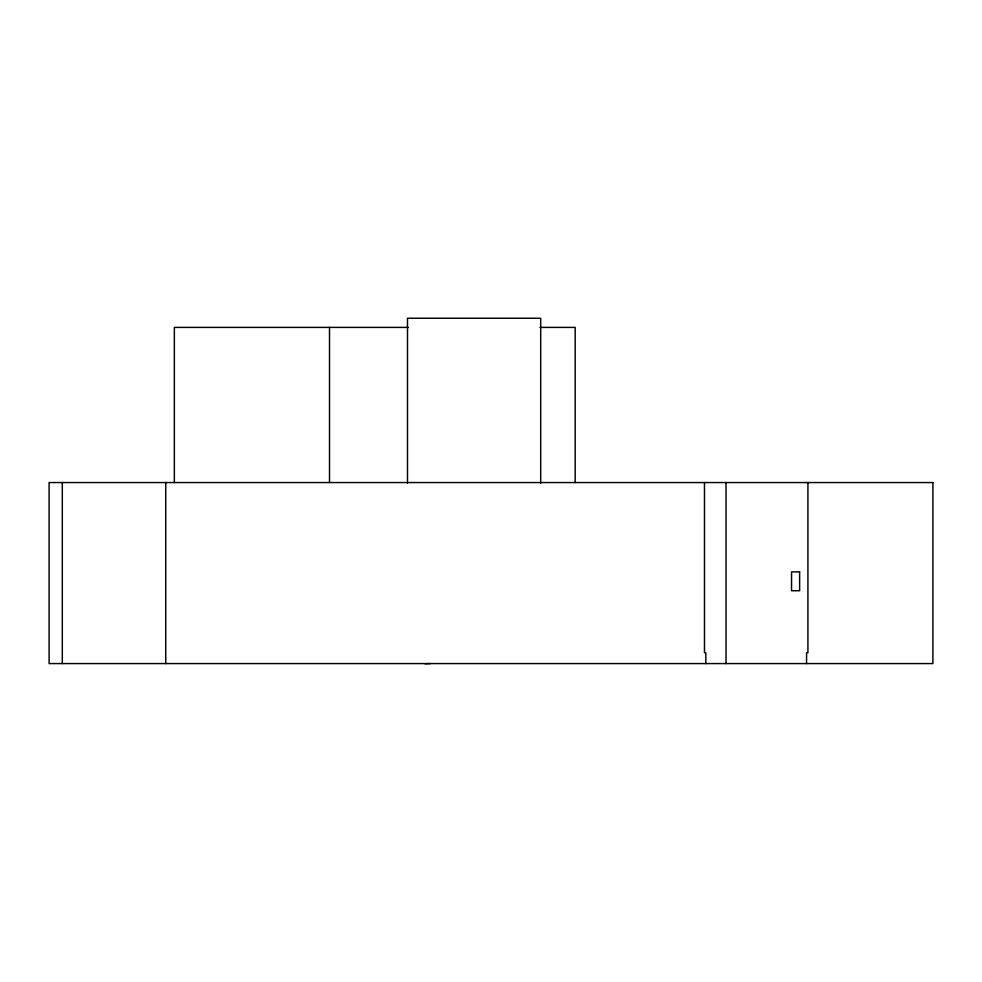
<?xml version="1.0" encoding="UTF-8"?>
<svg xmlns="http://www.w3.org/2000/svg" width="982" height="982" viewBox="0 0 982 982"><rect width="100%" height="100%" fill="white"/><g stroke="black" fill="none" stroke-linecap="round" stroke-linejoin="round"><path stroke-width="1.47" d="M430.447 663.574L424.973 663.758M408.426 327.399L174.354 327.399L174.354 482.555M539.99 327.399L575.182 327.399L575.182 482.555M807.916 482.555L807.916 652.797L806.566 652.797L806.566 663.574M726.029 482.555L726.029 663.574M705.825 663.574L705.825 652.797L704.475 652.797L704.475 482.555M540.701 483.267L540.701 318.242L407.493 318.242L407.493 483.267M329.51 327.399L329.51 482.555M165.737 482.555L165.737 663.574M62.308 482.555L62.308 663.574M932.9 482.555L49.1 482.555L49.1 663.574L932.9 663.574L932.9 482.555M799.63 571.88L791.553 571.88L791.553 590.734L799.63 590.734L799.63 571.88"/></g></svg>
